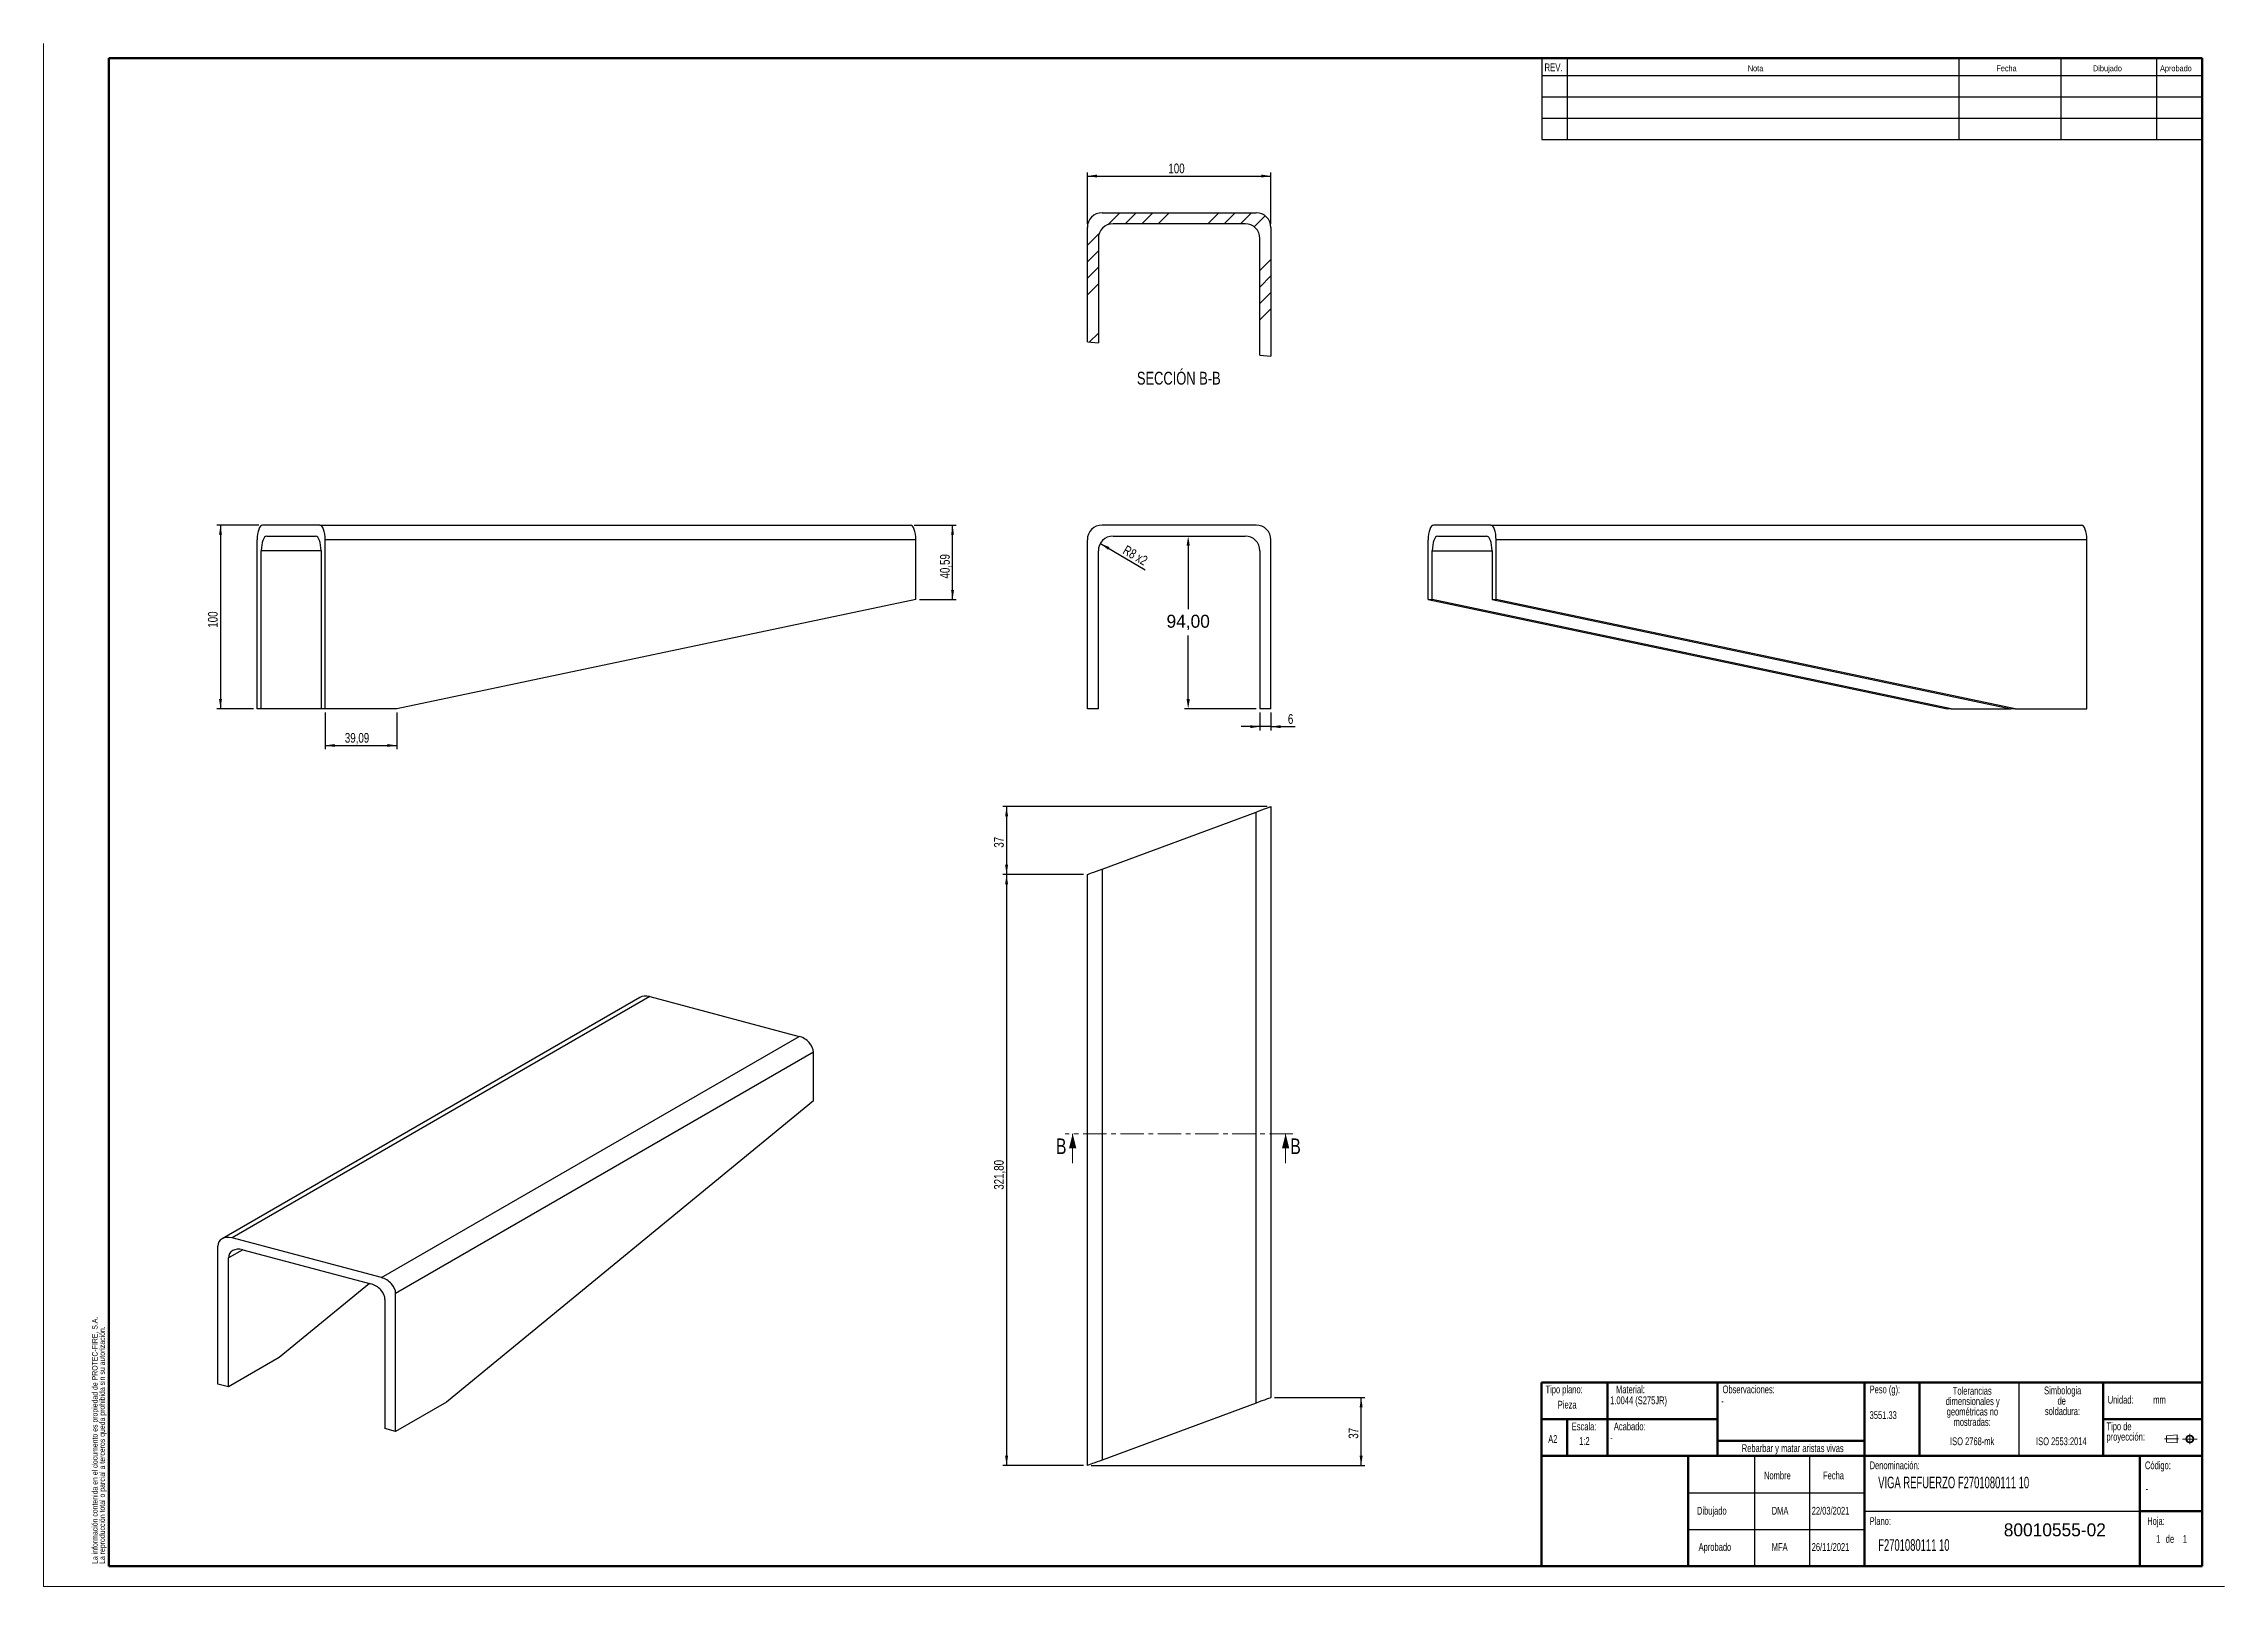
# Model space of a CAD drawing. Header units: millimetres. Extents: x 0 to 1542, y -55 to 420.
# Drawn here: x 0 to 594, y 0 to 420 of the extents above; entities that cross this region are included whole.
import ezdxf

# ---------------------------------------------------------------- set-up
doc = ezdxf.new("R2010")
doc.units = ezdxf.units.MM
doc.header["$PDSIZE"] = -1
doc.linetypes.add('CENTER', pattern=[10.16, 6.35, -1.27, 1.27, -1.27])
doc.linetypes.add('CENTERX2', pattern=[20.32, 12.7, -2.54, 2.54, -2.54])
doc.layers.add('FORMATO', color=7, linetype='Continuous')
doc.layers.add('SLD-0', color=179, linetype='Continuous')
doc.styles.add('SLDTEXTSTYLE0', font='TXT', dxfattribs={"width": 0.75})
doc.styles.add('SLDTEXTSTYLE1', font='TXT', dxfattribs={"width": 0.605})
doc.dimstyles.new('ISO-25', dxfattribs={"dimtxt": 2.5, "dimasz": 2.5, "dimexe": 1.25, "dimexo": 0.625, "dimtad": 1, "dimtxsty": 'Standard', "dimcen": 2.5, "dimadec": 0, "dimazin": 0, "dimtfac": 1, "dimtmove": 0, "dimatfit": 3, "dimfxl": 1, "dimarcsym": 0})
doc.dimstyles.new('SLDDIMSTYLE0', dxfattribs={"dimtxt": 2.645833, "dimasz": 2.645833, "dimexe": 0, "dimexo": 0.0625, "dimgap": 0.661458, "dimtad": 1, "dimlfac": 2, "dimrnd": 1e-09, "dimzin": 12, "dimdsep": 46, "dimtxsty": 'SLDTEXTSTYLE0', "dimsah": 1, "dimcen": 0.09, "dimadec": 0, "dimazin": 3, "dimtfac": 1, "dimtmove": 0, "dimatfit": 0, "dimfxl": 1, "dimfrac": 2, "dimtolj": 1, "dimtzin": 12, "dimarcsym": 0})
doc.dimstyles.new('SLDDIMSTYLE1', dxfattribs={"dimtxt": 2.645833, "dimasz": 2.645833, "dimexe": 0, "dimexo": 0.0625, "dimgap": 0.661458, "dimtad": 1, "dimlfac": 2, "dimrnd": 1e-09, "dimzin": 12, "dimdsep": 46, "dimtxsty": 'SLDTEXTSTYLE0', "dimsah": 1, "dimcen": 0, "dimadec": 0, "dimazin": 3, "dimtfac": 1, "dimtofl": 0, "dimtmove": 1, "dimatfit": 3, "dimfxl": 1, "dimfrac": 2, "dimtolj": 1, "dimtzin": 12, "dimarcsym": 0})
doc.dimstyles.new('SLDDIMSTYLE2', dxfattribs={"dimtxt": 2.645833, "dimasz": 2.645833, "dimexe": 0, "dimexo": 0.0625, "dimgap": 0.661458, "dimtad": 1, "dimlfac": 2, "dimrnd": 1e-09, "dimzin": 12, "dimdsep": 46, "dimtxsty": 'SLDTEXTSTYLE0', "dimsah": 1, "dimcen": 0.09, "dimadec": 0, "dimazin": 3, "dimtfac": 1, "dimtofl": 0, "dimtmove": 0, "dimatfit": 3, "dimfxl": 1, "dimfrac": 2, "dimtolj": 1, "dimtzin": 12, "dimarcsym": 0})

# ---------------------------------------------------------------- blocks, each defined once
blk = doc.blocks.new('Bloque3')
at = {"color": 7, "linetype": 'CENTERX2', "lineweight": 18}
for p, q in [((397.92, 130.06), (394.8, 130.06)), ((398.88, 130.02), (402.16, 130.02)), ((400.52, 128.85), (400.52, 131.19))]:
    blk.add_line(p, q, dxfattribs=at)
at = {"color": 7, "linetype": 'Continuous', "lineweight": 18}
for p, q in [((397.68, 130.95), (395.23, 130.77)), ((395.23, 130.77), (395.23, 129.34)), ((397.68, 129.16), (395.23, 129.34)), ((397.68, 130.95), (397.68, 129.16))]:
    blk.add_line(p, q, dxfattribs=at)
for radius in [0.892, 0.713]:
    blk.add_circle((400.52, 130.02), radius, dxfattribs=at)
blk = doc.blocks.new('SW_NOTE_0')
at = {"layer": 'FORMATO', "color": 0, "char_height": 1.5, "attachment_point": 1, "rotation": 90, "style": 'SLDTEXTSTYLE0'}
for s, insert in [('La información contenida en el documento es propiedad de PROTEC-FIRE, S.A.', (-1.93, 0)), ('La reproducción total o parcial a terceros queda prohibida sin su autorización.', (0.07, 0))]:
    blk.add_mtext(s, dxfattribs=dict(at, insert=insert))
blk = doc.blocks.new('SW_NOTE_0_1')
at = {"layer": 'SLD-0', "color": 0, "char_height": 2.117, "attachment_point": 2, "style": 'SLDTEXTSTYLE1'}
for s, insert in [('Simbologia', (7.11, 2.73)), ('de', (6.84, -0.09)), ('soldadura:', (7.06, -2.92))]:
    blk.add_mtext(s, dxfattribs=dict(at, insert=insert))
blk = doc.blocks.new('SW_NOTE_0_2')
at = {"layer": 'SLD-0', "color": 0, "attachment_point": 1, "style": 'SLDTEXTSTYLE1'}
for s, insert, char_height in [('Tipo de', (0, 2.73), 2.117), ('proyección:', (0, -0.09), 2.1167)]:
    blk.add_mtext(s, dxfattribs=dict(at, insert=insert, char_height=char_height))
blk = doc.blocks.new('SW_NOTE_0_3')
at = {"layer": 'SLD-0', "color": 0, "attachment_point": 2, "style": 'SLDTEXTSTYLE1'}
for s, insert, char_height in [('dimensionales y', (7.54, -0.09), 2.1167), ('Tolerancias', (7.41, 2.73), 2.1167), ('geométricas no', (7.46, -2.92), 2.1167), ('mostradas:', (7.38, -5.74), 2.117)]:
    blk.add_mtext(s, dxfattribs=dict(at, insert=insert, char_height=char_height))
blk = doc.blocks.new('_D')
at = {"layer": 'FORMATO', "color": 7, "transparency": 16777216}
for p, q in [((331.29, 237.92), (331.29, 233.05)), ((334.29, 237.92), (334.29, 233.05)), ((331.29, 234.05), (326.21, 234.05)), ((334.29, 234.05), (331.29, 234.05)), ((334.29, 234.05), (340.88, 234.05))]:
    blk.add_line(p, q, dxfattribs=at)
for points in [[(331.29, 234.05), (328.65, 234.45), (328.65, 233.64)], [(334.29, 234.05), (336.94, 233.64), (336.94, 234.45)]]:
    blk.add_solid(points, dxfattribs=at)
at = {"layer": 'FORMATO', "color": 7, "transparency": 16777216, "insert": (338.92, 237.46), "char_height": 2.65, "attachment_point": 1, "style": 'SLDTEXTSTYLE0'}
blk.add_mtext('6', dxfattribs=at)
blk = doc.blocks.new('_D_1')
at = {"layer": 'FORMATO', "color": 7, "transparency": 16777216}
blk.add_line((287.83, 283.92), (300.05, 276.75), dxfattribs=at)
blk.add_solid([(287.83, 283.92), (289.91, 282.23), (290.32, 282.94)], dxfattribs=at)
at = {"layer": 'FORMATO', "color": 7, "transparency": 16777216, "char_height": 2.646, "attachment_point": 1, "rotation": 330, "style": 'SLDTEXTSTYLE0'}
for s, insert in [('R8', (295.04, 283.58)), ('x2', (298.59, 281.53))]:
    blk.add_mtext(s, dxfattribs=dict(at, insert=insert))
blk = doc.blocks.new('_D_2')
at = {"layer": 'FORMATO', "color": 7, "transparency": 16777216}
for p, q in [((283.29, 193.79), (261.29, 193.79)), ((262.29, 193.79), (262.29, 32.89)), ((283.29, 32.89), (261.29, 32.89))]:
    blk.add_line(p, q, dxfattribs=at)
for points in [[(262.29, 193.79), (261.89, 191.15), (262.7, 191.15)], [(262.29, 32.89), (262.7, 35.54), (261.89, 35.54)]]:
    blk.add_solid(points, dxfattribs=at)
at = {"layer": 'FORMATO', "color": 7, "transparency": 16777216, "insert": (258.88, 107.97), "char_height": 2.646, "attachment_point": 1, "rotation": 90, "style": 'SLDTEXTSTYLE0'}
blk.add_mtext('321,80', dxfattribs=at)
blk = doc.blocks.new('_D_3')
at = {"layer": 'FORMATO', "color": 7, "transparency": 16777216}
for p, q in [((335.29, 51.39), (359.87, 51.39)), ((358.87, 32.89), (358.87, 51.39)), ((285.29, 32.89), (359.87, 32.89))]:
    blk.add_line(p, q, dxfattribs=at)
for points in [[(358.87, 51.39), (358.46, 48.74), (359.27, 48.74)], [(358.87, 32.89), (359.27, 35.54), (358.46, 35.54)]]:
    blk.add_solid(points, dxfattribs=at)
at = {"layer": 'FORMATO', "color": 7, "transparency": 16777216, "insert": (355.45, 40.19), "char_height": 2.646, "attachment_point": 1, "rotation": 90, "style": 'SLDTEXTSTYLE0'}
blk.add_mtext('37', dxfattribs=at)
blk = doc.blocks.new('_D_4')
at = {"layer": 'FORMATO', "color": 7, "transparency": 16777216}
for p, q in [((333.29, 212.29), (261.29, 212.29)), ((262.29, 212.29), (262.29, 193.79)), ((283.29, 193.79), (261.29, 193.79))]:
    blk.add_line(p, q, dxfattribs=at)
for points in [[(262.29, 212.29), (261.89, 209.65), (262.7, 209.65)], [(262.29, 193.79), (262.7, 196.44), (261.89, 196.44)]]:
    blk.add_solid(points, dxfattribs=at)
at = {"layer": 'FORMATO', "color": 7, "transparency": 16777216, "insert": (258.88, 201.09), "char_height": 2.646, "attachment_point": 1, "rotation": 90, "style": 'SLDTEXTSTYLE0'}
blk.add_mtext('37', dxfattribs=at)
blk = doc.blocks.new('_D_5')
at = {"layer": 'FORMATO', "color": 7, "transparency": 16777216}
for p, q in [((58.66, 288.92), (47.18, 288.92)), ((48.18, 288.92), (48.18, 238.92)), ((57.18, 238.92), (47.18, 238.92))]:
    blk.add_line(p, q, dxfattribs=at)
for points in [[(48.18, 288.92), (47.77, 286.28), (48.58, 286.28)], [(48.18, 238.92), (48.58, 241.57), (47.77, 241.57)]]:
    blk.add_solid(points, dxfattribs=at)
at = {"layer": 'FORMATO', "color": 7, "transparency": 16777216, "insert": (44.76, 260.99), "char_height": 2.646, "attachment_point": 1, "rotation": 90, "style": 'SLDTEXTSTYLE0'}
blk.add_mtext('100', dxfattribs=at)
blk = doc.blocks.new('_D_6')
at = {"layer": 'FORMATO', "color": 7, "transparency": 16777216}
for p, q in [((237.1, 288.92), (248.58, 288.92)), ((247.58, 268.63), (247.58, 288.92)), ((238.58, 268.63), (248.58, 268.63))]:
    blk.add_line(p, q, dxfattribs=at)
for points in [[(247.58, 288.92), (247.17, 286.28), (247.98, 286.28)], [(247.58, 268.63), (247.98, 271.27), (247.17, 271.27)]]:
    blk.add_solid(points, dxfattribs=at)
at = {"layer": 'FORMATO', "color": 7, "transparency": 16777216, "insert": (244.17, 274.38), "char_height": 2.646, "attachment_point": 1, "rotation": 90, "style": 'SLDTEXTSTYLE0'}
blk.add_mtext('40,59', dxfattribs=at)
blk = doc.blocks.new('_D_7')
at = {"layer": 'FORMATO', "color": 7, "transparency": 16777216}
for p, q in [((76.68, 237.92), (76.68, 227.92)), ((96.22, 237.92), (96.22, 227.92)), ((76.68, 228.92), (96.22, 228.92))]:
    blk.add_line(p, q, dxfattribs=at)
for points in [[(76.68, 228.92), (79.32, 228.52), (79.32, 229.33)], [(96.22, 228.92), (93.58, 229.33), (93.58, 228.52)]]:
    blk.add_solid(points, dxfattribs=at)
at = {"layer": 'FORMATO', "color": 7, "transparency": 16777216, "insert": (82.05, 232.33), "char_height": 2.646, "attachment_point": 1, "style": 'SLDTEXTSTYLE0'}
blk.add_mtext('39,09', dxfattribs=at)
blk = doc.blocks.new('_D_8')
at = {"layer": 'FORMATO', "color": 7, "transparency": 16777216}
for p, q in [((284.29, 370.95), (284.29, 384.95)), ((284.29, 383.95), (334.29, 383.95)), ((334.29, 370.95), (334.29, 384.95))]:
    blk.add_line(p, q, dxfattribs=at)
for points in [[(284.29, 383.95), (286.94, 383.54), (286.94, 384.35)], [(334.29, 383.95), (331.65, 384.35), (331.65, 383.54)]]:
    blk.add_solid(points, dxfattribs=at)
at = {"layer": 'FORMATO', "color": 7, "transparency": 16777216, "insert": (306.36, 387.36), "char_height": 2.646, "attachment_point": 1, "style": 'SLDTEXTSTYLE0'}
blk.add_mtext('100', dxfattribs=at)
blk = doc.blocks.new('*D15')
at = {"color": 0, "lineweight": -2, "transparency": 16777216}
for p, q in [((306.53, 285.92), (312.76, 285.92)), ((311.76, 283.28), (311.76, 266)), ((311.76, 241.57), (311.76, 258.84)), ((330.29, 238.92), (310.76, 238.92))]:
    blk.add_line(p, q, dxfattribs=at)
at = {"color": 0, "transparency": 16777216}
for points in [[(311.32, 283.28), (312.2, 283.28), (311.76, 285.92)], [(311.32, 241.57), (312.2, 241.57), (311.76, 238.92)]]:
    blk.add_solid(points, dxfattribs=at)
at = {"layer": 'Defpoints', "color": 0, "transparency": 16777216}
for p in [(305.53, 285.92), (311.76, 238.92), (331.29, 238.92)]:
    blk.add_point(p, dxfattribs=at)
at = {"color": 0, "transparency": 16777216, "insert": (311.76, 262.42), "char_height": 3.528, "attachment_point": 5}
blk.add_mtext('94,00', dxfattribs=at)

msp = doc.modelspace()

# ---------------------------------------------------------------- hatches: boundary and pattern name
at = {"layer": 'FORMATO', "linetype": 'Continuous', "lineweight": 18}
h = msp.add_hatch(dxfattribs=at)
h.set_pattern_fill('DIN 201 ACERO Y ACERO-HIERRO FUNDI', color=256, style=0, pattern_type=2)
h.set_pattern_definition([(45, (0, 0), (-13.4704, 13.4704), []), (45, (4.49, 2e-323), (-13.4704, 13.4704), []), (45, (8.98, 4e-323), (-13.4704, 13.4704), []), (45, (13.47, 6e-323), (-13.4704, 13.4704), [])])
edge = h.paths.add_edge_path(flags=0)
edge.add_arc((327.2934, 366.9472), 4, 0, 90, ccw=False)
edge.add_line((331.2934, 366.9472), (331.2934, 335.1651))
edge.add_line((331.2934, 335.1651), (334.2934, 334.9319))
edge.add_line((334.2934, 334.9319), (334.2934, 369.9472))
edge.add_arc((330.2934, 369.9472), 4, 0, 90)
edge.add_line((330.2934, 373.9472), (288.2934, 373.9472))
edge.add_arc((288.2934, 369.9472), 4, 90, 180)
edge.add_line((284.2934, 369.9472), (284.2934, 338.8195))
edge.add_line((284.2934, 338.8195), (287.2934, 338.5863))
edge.add_line((287.2934, 338.5863), (287.2934, 366.9472))
edge.add_arc((291.2934, 366.9472), 4, 90, 180, ccw=False)
edge.add_line((291.2934, 370.9472), (327.2934, 370.9472))

# ---------------------------------------------------------------- linework, layer by layer
at = {"color": 7, "linetype": 'Continuous', "lineweight": 18}
for p, q in [((0, 420), (0, 0)), ((280.2934, 115.2107), (280.2934, 123.2107)), ((338.2934, 115.2107), (338.2934, 123.2107)), ((0, 0), (594, 0))]:
    msp.add_line(p, q, dxfattribs=at)
at = {"color": 7, "linetype": 'Continuous', "lineweight": 25}
for p, q in [((284.2934, 338.8195), (284.2934, 369.9472)), ((288.2934, 373.9472), (330.2934, 373.9472)), ((327.2934, 370.9472), (291.2934, 370.9472)), ((334.2934, 369.9472), (334.2934, 334.9319)), ((287.2934, 366.9472), (287.2934, 338.5863)), ((331.2934, 335.1651), (331.2934, 366.9472)), ((284.2934, 338.8195), (287.2934, 338.5863)), ((331.2934, 335.1651), (334.2934, 334.9319)), ((75.1955, 288.9228), (59.6555, 288.9228)), ((60.7655, 285.9228), (74.0855, 285.9228)), ((75.1955, 288.9228), (236.0962, 288.9228)), ((330.2934, 288.9228), (288.2934, 288.9228)), ((291.2934, 285.9228), (327.2934, 285.9228)), ((394.1503, 288.9228), (378.6103, 288.9228)), ((379.7203, 285.9228), (393.0403, 285.9228)), ((394.1503, 288.9228), (555.0509, 288.9228)), ((58.1755, 238.9228), (58.1755, 284.9228)), ((59.2855, 238.9228), (59.2855, 281.9228)), ((75.5655, 281.9228), (75.5655, 238.9228)), ((76.6755, 238.9228), (76.6755, 284.9228)), ((237.5762, 284.9228), (76.6755, 284.9228)), ((237.5762, 268.6272), (237.5762, 284.9228)), ((284.2934, 238.9228), (284.2934, 284.9228)), ((287.2934, 238.9228), (287.2934, 281.9228)), ((331.2934, 281.9228), (331.2934, 238.9228)), ((334.2934, 238.9228), (334.2934, 284.9228)), ((377.1303, 268.6272), (377.1303, 284.9228)), ((378.2403, 268.6272), (378.2403, 281.9228)), ((394.5203, 281.9228), (394.5203, 268.6272)), ((395.6303, 268.6272), (395.6303, 284.9228)), ((556.5309, 284.9228), (395.6303, 284.9228)), ((556.5309, 238.9228), (556.5309, 284.9228)), ((237.5762, 268.6272), (96.2227, 238.9228)), ((377.1303, 268.6272), (378.2403, 268.6272)), ((377.1303, 268.6272), (518.4838, 238.9228)), ((519.5938, 238.9228), (378.2403, 268.6272)), ((394.5203, 268.6272), (395.6303, 268.6272)), ((394.5203, 268.6272), (535.8738, 238.9228)), ((536.9838, 238.9228), (395.6303, 268.6272)), ((59.2855, 238.9228), (58.1755, 238.9228)), ((75.5655, 238.9228), (59.2855, 238.9228)), ((76.6755, 238.9228), (75.5655, 238.9228)), ((96.2227, 238.9228), (76.6755, 238.9228)), ((287.2934, 238.9228), (284.2934, 238.9228)), ((334.2934, 238.9228), (331.2934, 238.9228)), ((519.5938, 238.9228), (518.4838, 238.9228)), ((519.5938, 238.9228), (535.8738, 238.9228)), ((536.9838, 238.9228), (535.8738, 238.9228)), ((536.9838, 238.9228), (556.5309, 238.9228)), ((288.2934, 195.2714), (330.2934, 210.8115)), ((330.2934, 49.9108), (330.2934, 210.8115)), ((334.2934, 212.2914), (334.2934, 51.3908)), ((284.2934, 32.8908), (284.2934, 193.7914)), ((288.2934, 195.2714), (288.2934, 34.3708)), ((165.104, 160.5429), (51.3301, 94.8626)), ((165.104, 160.5429), (205.7909, 149.7418)), ((162.3642, 160.3138), (48.5903, 94.6335)), ((92.017, 84.0615), (205.7909, 149.7418)), ((209.6658, 145.447), (95.8919, 79.7667)), ((209.6658, 132.1409), (209.6658, 145.447)), ((209.6658, 132.1409), (109.7138, 50.185)), ((47.4551, 55.0642), (47.4551, 92.6251)), ((50.3613, 54.2927), (50.3613, 89.404)), ((92.017, 84.0615), (51.3301, 94.8626)), ((54.2363, 91.6415), (89.1108, 82.3834)), ((88.8086, 82.4636), (64.1832, 62.272)), ((92.9857, 78.0886), (92.9857, 42.9773)), ((95.8919, 42.2058), (95.8919, 79.7667)), ((64.1832, 62.272), (50.3613, 54.2927)), ((50.3613, 54.2927), (47.4551, 55.0642)), ((109.7138, 50.185), (95.8919, 42.2058)), ((330.2934, 49.9108), (288.2934, 34.3708)), ((95.8919, 42.2058), (92.9857, 42.9773))]:
    msp.add_line(p, q, dxfattribs=at)
at = {"color": 8, "linetype": 'Continuous', "lineweight": 25}
for p, q in [((75.5655, 281.9228), (59.2855, 281.9228)), ((378.2403, 281.9228), (394.5203, 281.9228)), ((54.2369, 91.6413), (50.3613, 89.404))]:
    msp.add_line(p, q, dxfattribs=at)
at = {"color": 7, "linetype": 'CENTER', "lineweight": 18}
msp.add_line((340.2934, 123.2107), (278.2934, 123.2107), dxfattribs=at)
at = {"color": 7, "linetype": 'Continuous', "lineweight": 25, "flags": 128}
for points in [[(330.2934, 210.8115), (331.0737, 211.1002), (331.8241, 211.3778), (332.5157, 211.6337), (333.1218, 211.858), (333.6193, 212.042), (333.9889, 212.1788), (334.2165, 212.263), (334.2934, 212.2914)], [(284.2934, 193.7914), (284.3702, 193.8199), (284.5979, 193.9041), (284.9675, 194.0409), (285.4649, 194.2249), (286.0711, 194.4492), (286.7626, 194.7051), (287.513, 194.9827), (288.2934, 195.2714)], [(334.2934, 51.3908), (334.2165, 51.3624), (333.9889, 51.2782), (333.6193, 51.1414), (333.1218, 50.9573), (332.5157, 50.7331), (331.8241, 50.4772), (331.0737, 50.1996), (330.2934, 49.9108)], [(288.2934, 34.3708), (287.5988, 34.1138), (286.9253, 33.8646), (286.2934, 33.6308), (285.7222, 33.4195), (285.2292, 33.2371), (284.8293, 33.0891), (284.5346, 32.9801), (284.3541, 32.9133), (284.2934, 32.8908)]]:
    msp.add_lwpolyline(points, dxfattribs=at)
at = {"color": 7, "linetype": 'Continuous', "lineweight": 25}
for centre, start, end in [((288.2934, 369.9472), 90, 180), ((291.2934, 366.9472), 90, 180), ((327.2934, 366.9472), 0, 90), ((330.2934, 369.9472), 0, 90), ((288.2934, 284.9228), 90, 180), ((291.2934, 281.9228), 90, 180), ((327.2934, 281.9228), 0, 90), ((330.2934, 284.9228), 0, 90)]:
    msp.add_arc(centre, 4, start, end, dxfattribs=at)
for centre, major_axis, ratio, start_param, end_param in [((59.6555, 284.9228), (0, 4), 0.37, 0, 1.57079633), ((60.7655, 281.9228), (0, 4), 0.37, 0, 1.57079633), ((74.0855, 281.9228), (0, 4), 0.37, 4.71238898, 6.28318531), ((75.1955, 284.9228), (0, 4), 0.37, 4.71238898, 6.28318531), ((236.0962, 284.9228), (0, 4), 0.37, 4.71238898, 6.28318531), ((378.6103, 284.9228), (0, 4), 0.37, 0, 1.57079633), ((379.7203, 281.9228), (0, 4), 0.37, 0, 1.57079633), ((393.0403, 281.9228), (0, 4), 0.37, 4.71238898, 6.28318531), ((394.1503, 284.9228), (0, 4), 0.37, 4.71238898, 6.28318531), ((555.0509, 284.9228), (0, 4), 0.37, 4.71238898, 6.28318531), ((165.104, 157.2767), (3.4948, -2.3386), 0.7157434, 2.01747309, 2.80278999), ((205.7909, 146.4757), (3.4948, -2.3386), 0.7157434, 0.44667676, 2.01747309), ((51.3301, 91.5964), (3.4948, -2.3386), 0.7157434, 2.01747309, 3.58826942), ((54.2363, 88.3753), (3.4948, -2.3386), 0.7157434, 2.01747309, 3.58826942), ((92.017, 80.7954), (3.4948, -2.3386), 0.7157434, 0.44667676, 2.01747309), ((89.1108, 79.1173), (3.4948, -2.3386), 0.7157434, 0.44667676, 2.01747309)]:
    msp.add_ellipse(centre, major_axis=major_axis, ratio=ratio, start_param=start_param, end_param=end_param, dxfattribs=at)
at = {"color": 7, "linetype": 'Continuous', "lineweight": 18}
for points in [[(280.2934, 123.2107), (279.2934, 119.2107), (281.2934, 119.2107)], [(338.2934, 123.2107), (337.2934, 119.2107), (339.2934, 119.2107)]]:
    msp.add_solid(points, dxfattribs=at)
at = {"layer": 'FORMATO', "color": 7, "lineweight": 50}
for p, q in [((587.9684, 416.0466), (17.7844, 416.0466)), ((17.7844, 5.5), (17.7844, 416.0466)), ((587.9684, 5.5), (587.9684, 416.0466)), ((17.7844, 5.5), (587.9684, 5.5))]:
    msp.add_line(p, q, dxfattribs=at)
at = {"layer": 'FORMATO'}
for p, q in [((408.0599, 416.0466), (587.9684, 416.0466)), ((408.0599, 416.0466), (408.0599, 393.9122)), ((415.002, 416.0466), (415.002, 393.9122)), ((521.6255, 416.0466), (521.6255, 393.9122)), ((549.4307, 416.0466), (549.4307, 393.9122)), ((575.4812, 416.0466), (575.4812, 393.9122)), ((587.9684, 416.0466), (587.9684, 393.9122)), ((408.0599, 411.3122), (587.9684, 411.3122)), ((408.0599, 405.5122), (587.9684, 405.5122)), ((408.0599, 399.7122), (587.9684, 399.7122)), ((408.0599, 393.9122), (587.9684, 393.9122))]:
    msp.add_line(p, q, dxfattribs=at)
at = {"layer": 'FORMATO', "lineweight": 50}
for q in [(587.9684, 55.5), (407.9684, 5.5)]:
    msp.add_line((407.9684, 55.5), q, dxfattribs=at)
at = {"layer": 'SLD-0', "lineweight": 50}
for p, q in [((425.9684, 55.5), (425.9684, 35.5)), ((455.9684, 55.5), (455.9684, 35.5)), ((495.9684, 55.5), (495.9684, 35.5)), ((510.9684, 55.5), (510.9684, 35.5)), ((560.9684, 55.5), (560.9684, 35.5)), ((407.9684, 45.5), (425.9684, 45.5)), ((414.9684, 45.5), (414.9684, 35.5)), ((425.9684, 45.5), (455.9684, 45.5)), ((560.9684, 45.5), (587.9684, 45.5)), ((455.9684, 39.6579), (495.9684, 39.6579)), ((407.9684, 35.5), (587.9684, 35.5)), ((447.9684, 35.5), (447.9684, 5.5)), ((495.9684, 35.5), (495.9684, 5.5)), ((570.9684, 35.5), (570.9684, 5.5)), ((570.9684, 20.5), (587.9684, 20.5))]:
    msp.add_line(p, q, dxfattribs=at)
at = {"layer": 'SLD-0'}
for p, q in [((538.0501, 55.5), (538.0501, 35.5)), ((465.9684, 35.5), (465.9684, 5.5)), ((480.9684, 35.5), (480.9684, 5.5)), ((447.9684, 25.5), (495.9684, 25.5)), ((495.9684, 20.5), (570.9684, 20.5)), ((447.9684, 15.5), (495.9684, 15.5))]:
    msp.add_line(p, q, dxfattribs=at)

# ---------------------------------------------------------------- block references
at = {"color": 7, "linetype": 'Continuous', "xscale": 1.2, "yscale": 1.2, "zscale": 1.2}
msp.add_blockref('Bloque3', (103.9577, -115.9076), dxfattribs=at)
at = {"layer": 'FORMATO'}
msp.add_blockref('SW_NOTE_0', (15.1212, 6.1114), dxfattribs=at)
at = {"layer": 'SLD-0'}
for name, p in [('SW_NOTE_0_3', (517.9139, 51.556)), ('SW_NOTE_0_1', (542.8416, 51.6655)), ('SW_NOTE_0_2', (561.8824, 41.8909))]:
    msp.add_blockref(name, p, dxfattribs=at)

# ---------------------------------------------------------------- texts
at = {"color": 7, "linetype": 'Continuous', "char_height": 4.2333, "attachment_point": 1, "style": 'SLDTEXTSTYLE0'}
for insert in [(275.7585, 121.9349), (339.5891, 121.9349)]:
    msp.add_mtext('B', dxfattribs=dict(at, insert=insert))
at = {"color": 1, "insert": (533.9101, 17.154), "char_height": 3.527778, "attachment_point": 1}
msp.add_mtext_dynamic_manual_height_columns('80010555-02', width=31.588071, gutter_width=17.6389, heights=[0], dxfattribs=at)
at = {"layer": 'FORMATO', "style": 'SLDTEXTSTYLE0'}
for s, insert, char_height, attachment_point in [('REV.', (408.8041, 414.5987), 2.11667, 1), ('Nota', (464.1928, 414.0724), 1.5875, 1), ('Fecha', (531.8948, 414.0724), 1.5875, 1), ('Dibujado', (558.2293, 414.0724), 1.5875, 1), ('Aprobado', (576.4785, 414.0724), 1.5875, 1), ('SECCIÓN B-B', (309.1998, 330.6679), 3.5, 2)]:
    msp.add_mtext(s, dxfattribs=dict(at, insert=insert, char_height=char_height, attachment_point=attachment_point))
at = {"layer": 'SLD-0', "style": 'SLDTEXTSTYLE1'}
for s, insert, char_height, attachment_point in [('Tipo plano:', (409.0977, 54.6809), 2.116667, 1), ('Material:', (428.2981, 54.6809), 2.11667, 1), ('Observaciones:', (457.307, 54.6809), 2.116667, 1), ('Peso (g):', (497.3715, 54.6809), 2.11667, 1), ('Pieza', (412.441, 50.5192), 2.11667, 1), ('1.0044 (S275JR)', (426.7051, 51.7056), 2.116667, 1), ('-', (456.9731, 51.521), 2.1167, 1), ('3551.33', (497.3715, 47.6813), 2.11667, 1), ('Unidad:', (562.2146, 51.8706), 2.11667, 1), ('mm', (574.6306, 51.8706), 2.11667, 1), ('Escala:', (416.2315, 44.6015), 2.11667, 1), ('Acabado:', (427.7067, 44.6015), 2.11667, 1), ('A2', (409.8278, 41.1744), 2.11667, 1), ('1:2', (418.2587, 40.6347), 2.11667, 1), ('-', (426.7051, 41.4955), 2.1167, 1), ('Rebarbar y matar aristas vivas', (476.42, 38.6733), 2.116667, 2), ('ISO 2768-mk', (525.305, 40.56), 2.116667, 2), ('ISO 2553:2014', (549.5938, 40.56), 2.116667, 2), ('Nombre', (468.6062, 31.2548), 2.11667, 1), ('Fecha', (484.6768, 31.2548), 2.11667, 1), ('Denominación:', (497.3715, 34.0143), 2.116667, 1), ('VIGA REFUERZO F2701080111 10', (499.7074, 29.8619), 3.175, 1), ('Código:', (572.3664, 34.0143), 2.11667, 1), ('-', (572.5548, 27.6932), 2.1167, 1), ('Dibujado', (450.3416, 21.6403), 2.11667, 1), ('DMA', (470.7035, 21.6403), 2.11667, 1), ('22/03/2021', (481.5971, 21.6403), 2.11667, 1), ('Plano:', (497.3715, 18.8383), 2.11667, 1), ('Hoja:', (572.9823, 18.8383), 2.11667, 1), ('Aprobado', (450.793, 11.7824), 2.11667, 1), ('26/11/2021', (481.5971, 11.7824), 2.11667, 1), ('F2701080111 10', (499.7074, 12.8468), 3.175, 1), ('1', (575.3811, 13.9749), 2.1167, 1), ('1', (575.3811, 13.9749), 2.1167, 1), ('de', (578.0459, 13.9749), 2.11667, 1), ('de', (578.0459, 13.9749), 2.11667, 1), ('1', (582.6992, 13.9749), 2.1167, 1), ('1', (582.6992, 13.9749), 2.1167, 1), ('MFA', (470.7035, 11.7824), 2.11667, 1)]:
    msp.add_mtext(s, dxfattribs=dict(at, insert=insert, char_height=char_height, attachment_point=attachment_point))

# ---------------------------------------------------------------- dimensions: what is measured, and where the dimension line sits
dim = msp.add_linear_dim(base=(311.7568, 238.9228), p1=(305.5316, 285.9228), p2=(331.2934, 238.9228), angle=90, dimstyle='ISO-25', override={"dimtxt": 3.527778, "dimasz": 2.645833, "dimexe": 1, "dimexo": 1, "dimgap": 1.524, "dimtih": 1, "dimtoh": 1, "dimlfac": 2, "dimzin": 0, "dimadec": 2, "dimtzin": 0})
dim.commit()
dim.dimension.update_dxf_attribs({"geometry": '*D15', "text_midpoint": (311.7568, 262.4228)})
at = {"layer": 'FORMATO', "color": 7}
for base, p1, p2, dimstyle, picture, middle in [((334.2934, 383.9472), (284.2934, 369.9472), (334.2934, 369.9472), 'SLDDIMSTYLE2', '_D_8', (309.2934, 383.9472)), ((96.2227, 228.9228), (76.6755, 238.9228), (96.2227, 238.9228), 'SLDDIMSTYLE0', '_D_7', (86.4491, 228.9228)), ((331.2934, 234.0452), (334.2934, 238.9228), (331.2934, 238.9228), 'SLDDIMSTYLE0', '_D', (339.9011, 234.0452))]:
    dim = msp.add_linear_dim(base=base, p1=p1, p2=p2, dimstyle=dimstyle, dxfattribs=at)
    dim.commit()
    dim.dimension.update_dxf_attribs({"geometry": picture, "text_midpoint": middle, "dimtype": 160})
for base, p1, p2, dimstyle, picture, middle in [((48.1755, 238.9228), (59.6555, 288.9228), (58.1755, 238.9228), 'SLDDIMSTYLE2', '_D_5', (48.1755, 263.9228)), ((247.5762, 288.9228), (237.5762, 268.6272), (236.0962, 288.9228), 'SLDDIMSTYLE0', '_D_6', (247.5762, 278.775)), ((262.2934, 193.7914), (334.2934, 212.2914), (284.2934, 193.7914), 'SLDDIMSTYLE2', '_D_4', (262.2934, 203.0414)), ((262.2934, 32.8908), (284.2934, 193.7914), (284.2934, 32.8908), 'SLDDIMSTYLE2', '_D_2', (262.2934, 113.3411)), ((358.8655, 51.3908), (284.2934, 32.8908), (334.2934, 51.3908), 'SLDDIMSTYLE2', '_D_3', (358.8655, 42.1408))]:
    dim = msp.add_linear_dim(base=base, p1=p1, p2=p2, angle=90, dimstyle=dimstyle, dxfattribs=at)
    dim.commit()
    dim.dimension.update_dxf_attribs({"geometry": picture, "text_midpoint": middle, "dimtype": 160})
dim = msp.add_radius_dim(center=(291.2934, 281.9228), mpoint=(287.8293, 283.9228), text='<>x2', dimstyle='SLDDIMSTYLE1', dxfattribs=at)
dim.commit()
dim.dimension.update_dxf_attribs({"geometry": '_D_1', "text_midpoint": (297.012, 278.6212), "dimtype": 164})

doc.saveas('drawing.dxf')
